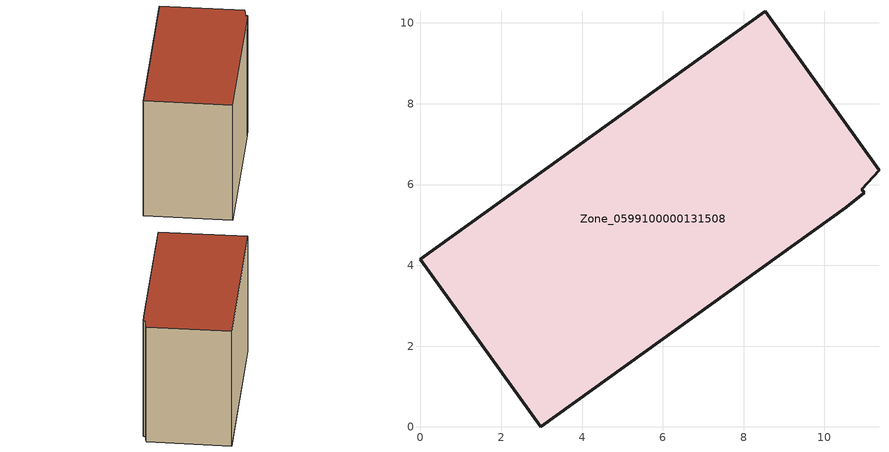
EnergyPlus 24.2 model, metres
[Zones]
Zone_0599100000131508
 floor ground (C_G): 10.92,5.88 10.98,5.79 10.54,5.45 2.98,0 0,4.15 8.54,10.3 11.35,6.35 z0
 wall outside (C_F): 2.98,0 10.54,5.45 10.98,5.79 10.92,5.88 11.35,6.35 8.54,10.3 0,4.15 2.98,0 z0:7.61
 roof outside (C_R): 10.98,5.79 10.92,5.88 11.35,6.35 8.54,10.3 0,4.15 2.98,0 10.54,5.45 z7.61
[BUILDING]
Pand.0599100000131508: North Axis=0; Terrain=City; Loads Convergence Tolerance Value=0.04; Temperature Convergence Tolerance Value=0.4; Solar Distribution=FullExterior; Maximum Number of Warmup Days=25; Minimum Number of Warmup Days=1
[Site:Location]
Rotterdam.The.Hague.AP_ZH_NLD Design_Conditions: Latitude=51.96; Longitude=4.45; Time Zone=1; Elevation=-4.5
[SITE:GROUNDTEMPERATURE:BUILDINGSURFACE]
18, 18, 18, 18, 18, 18, 18, 18, 18, 18, 18, 18
[MATERIAL] Thermal Absorptance=0.9; Solar Absorptance=0.7; Visible Absorptance=0.7
Name | Roughness | Thickness | Conductivity | Density | Specific Heat
G.TI.1975-1991 | MediumSmooth | 0.15 | 0.288461 | 540 | 1210
F.TI.1975-1991 | Rough | 0.3 | 0.230769 | 1920 | 840
R.TI.1975-1991 | MediumRough | 0.2 | 0.153846 | 1500 | 1000
[CONSTRUCTION]
C_G: G.TI.1975-1991
C_F: F.TI.1975-1991
C_R: R.TI.1975-1991
[ZONE]
Zone_0599100000131508: Type=1; Multiplier=1; Ceiling Height=Autocalculate; Volume=Autocalculate; Floor Area=autocalculate; Part of Total Floor Area=Yes
[ZONEINFILTRATION:DESIGNFLOWRATE]
Infil_Zone_0599100000131508: Zone or ZoneList or Space or SpaceList=Zone_0599100000131508; Schedule=AlwaysOn; Design Flow Rate Calculation Method=Flow/Area; Flow Rate per Floor Area=0.003; Constant Term Coefficient=1; Temperature Term Coefficient=0; Velocity Term Coefficient=0; Velocity Squared Term Coefficient=0
[HVACTEMPLATE:ZONE:IDEALLOADSAIRSYSTEM]
Zone_0599100000131508: Maximum Heating Supply Air Temperature=50; Minimum Cooling Supply Air Temperature=13; Maximum Heating Supply Air Humidity Ratio=0.0156; Minimum Cooling Supply Air Humidity Ratio=0.0077; Heating Limit=NoLimit; Cooling Limit=NoLimit; Dehumidification Control Type=ConstantSensibleHeatRatio; Cooling Sensible Heat Ratio=0.7; Dehumidification Setpoint=60; Humidification Control Type=None; Humidification Setpoint=30; Outdoor Air Method=None; Outdoor Air Flow Rate per Person=0.00944; Outdoor Air Flow Rate per Zone Floor Area=0; Outdoor Air Flow Rate per Zone=0; Demand Controlled Ventilation Type=None; Outdoor Air Economizer Type=NoEconomizer; Heat Recovery Type=None; Sensible Heat Recovery Effectiveness=0.7; Latent Heat Recovery Effectiveness=0.65
[ZONECONTROL:THERMOSTAT]
ThermostatControl_Zone_0599100000131508: Zone or ZoneList=Zone_0599100000131508; Control Type Schedule=DualSetpointControlType; Control 1=Thermostat_Zone_0599100000131508; Temperature Difference Between Cutout And Setpoint=0
[THERMOSTATSETPOINT:DUALSETPOINT]
Thermostat_Zone_0599100000131508: Heating Setpoint Temperature Schedule=HeatingSetpoint_Zone_0599100000131508; Cooling Setpoint Temperature Schedule=CoolingSetpoint_Zone_0599100000131508
[SCHEDULE:COMPACT]
HeatingSetpoint_Zone_0599100000131508: Through: 12/31, For: AllDays, Until: 24:00, 21
CoolingSetpoint_Zone_0599100000131508: Through: 12/31, For: AllDays, Until: 24:00, 24
DualSetpointControlType: Through: 12/31, For: AllDays, Until: 24:00, 4
AlwaysOn: Through: 12/31, For: AllDays, Until: 24:00, 1
